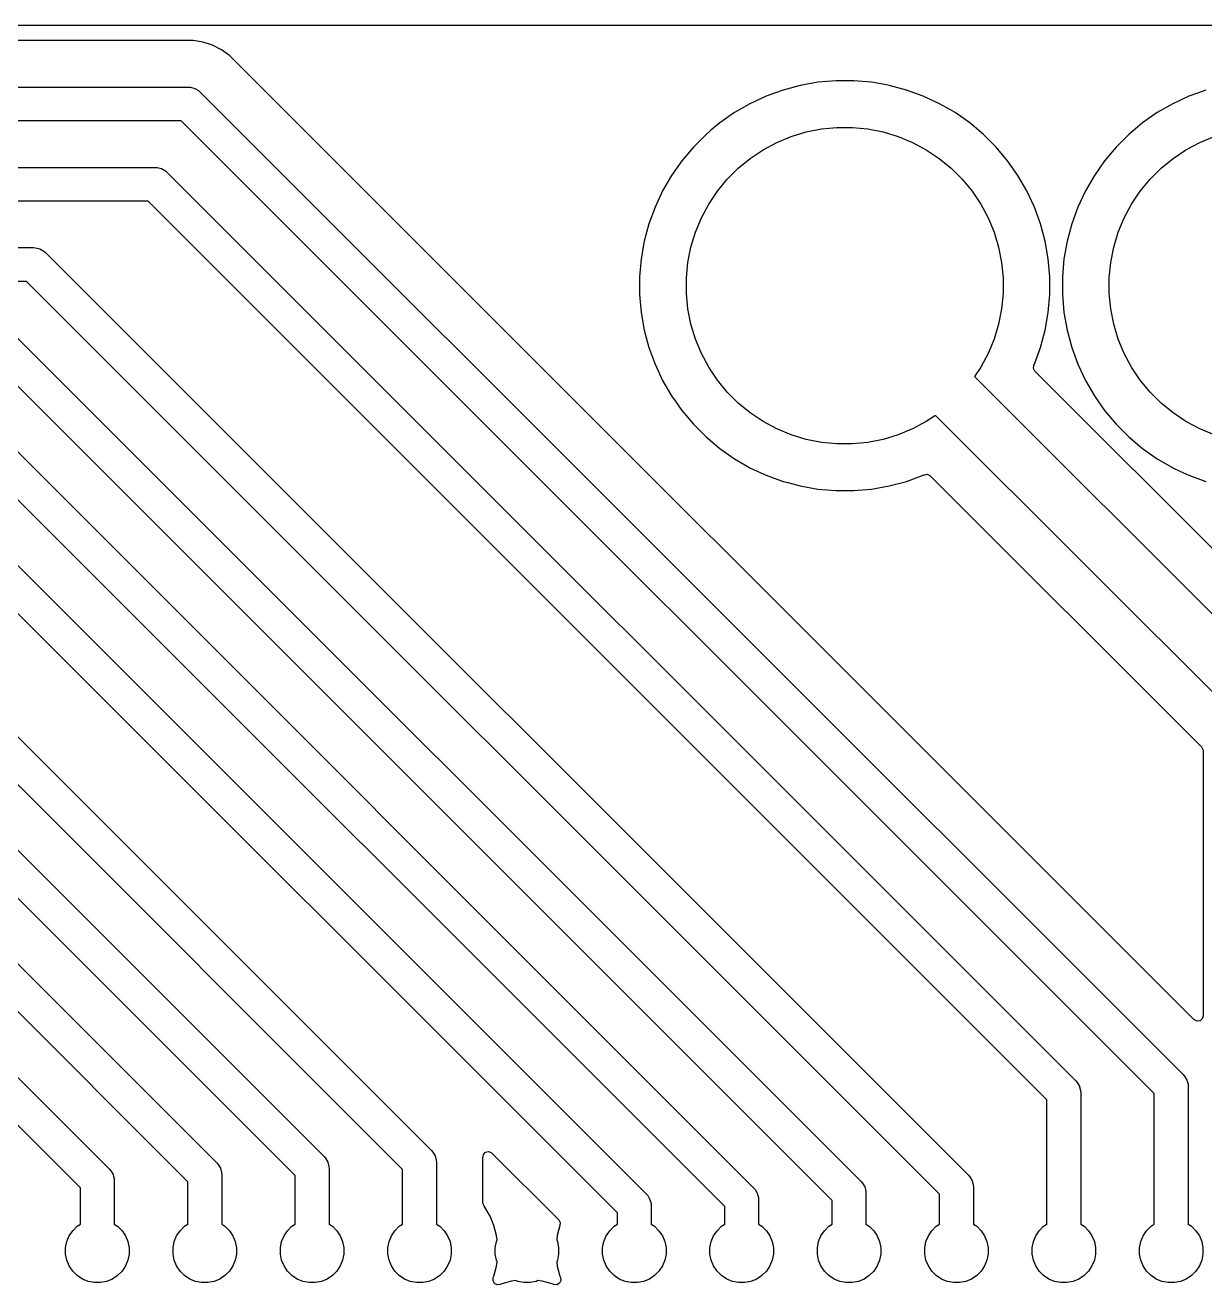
# Model space of a CAD drawing. Header units: millimetres. Extents: x 1 to 179, y 1 to 120.
# Drawn here: x 91.3 to 119.2, y 90.44 to 120.25 of the extents above; entities that cross this region are included whole.
import ezdxf

# ---------------------------------------------------------------- set-up
doc = ezdxf.new("R2010")
doc.units = ezdxf.units.MM
doc.layers.add('F.Cu', color=13, linetype='CONTINUOUS', true_color=0xc83434)

msp = doc.modelspace()

# ---------------------------------------------------------------- linework, layer by layer
at = {"layer": 'F.Cu', "linetype": 'CONTINUOUS'}
for p, q in [((0.6245, 120.2495), (179.3755, 120.2495)), ((95.271409, 119.886003), (35.367622, 119.886003)), ((95.271414, 119.886003), (95.271409, 119.886003)), ((95.504685, 119.849057), (95.271414, 119.886003)), ((95.729313, 119.77607), (95.504685, 119.849057)), ((95.939751, 119.668846), (95.729313, 119.77607)), ((96.130828, 119.530019), (95.939751, 119.668846)), ((118.944452, 96.716395), (96.130828, 119.530019)), ((110.467794, 118.936003), (110.045852, 118.899088)), ((110.467798, 118.936003), (110.467794, 118.936003)), ((110.891352, 118.936003), (110.467798, 118.936003)), ((110.891355, 118.936003), (110.891352, 118.936003)), ((111.313297, 118.899088), (110.891355, 118.936003)), ((35.24953, 118.785503), (95.153317, 118.785503)), ((95.153317, 118.785503), (95.205527, 118.782081)), ((95.205527, 118.782081), (95.306391, 118.755055)), ((95.306391, 118.755055), (95.396822, 118.702844)), ((95.396822, 118.702844), (95.43616, 118.668346)), ((95.43616, 118.668346), (118.685476, 95.41903)), ((109.020606, 118.643482), (108.821601, 118.57105)), ((109.219622, 118.715918), (109.020606, 118.643482)), ((109.628726, 118.825536), (109.219622, 118.715918)), ((109.628729, 118.825537), (109.628726, 118.825536)), ((109.628734, 118.825538), (109.628729, 118.825537)), ((109.628736, 118.825539), (109.628734, 118.825538)), ((109.628739, 118.825539), (109.628736, 118.825539)), ((110.045852, 118.899088), (109.628739, 118.825539)), ((111.671527, 118.835922), (111.313297, 118.899088)), ((111.730416, 118.825538), (111.671527, 118.835922)), ((111.730426, 118.825536), (111.730416, 118.825538)), ((112.139527, 118.715918), (111.730423, 118.825536)), ((111.730423, 118.825536), (111.730426, 118.825536)), ((112.139537, 118.715915), (112.139527, 118.715918)), ((112.139538, 118.715914), (112.139537, 118.715915)), ((112.537549, 118.57105), (112.139538, 118.715914)), ((119.020606, 118.643482), (118.821601, 118.57105)), ((119.219622, 118.715918), (119.020606, 118.643482)), ((108.437723, 118.392045), (108.070928, 118.180276)), ((108.437738, 118.392053), (108.437723, 118.392045)), ((108.821591, 118.571046), (108.437738, 118.392053)), ((108.821597, 118.571049), (108.821591, 118.571046)), ((108.821601, 118.57105), (108.821597, 118.571049)), ((112.537556, 118.571047), (112.537549, 118.57105)), ((112.537558, 118.571046), (112.537556, 118.571047)), ((112.921411, 118.392053), (112.537558, 118.571046)), ((112.921426, 118.392045), (112.921411, 118.392053)), ((113.179257, 118.243187), (112.921426, 118.392045)), ((118.437723, 118.392045), (118.070928, 118.180276)), ((118.437738, 118.392053), (118.437723, 118.392045)), ((118.821591, 118.571046), (118.437738, 118.392053)), ((118.821597, 118.571049), (118.821591, 118.571046)), ((118.821601, 118.57105), (118.821597, 118.571049)), ((108.070913, 118.180267), (107.723965, 117.93733)), ((108.070928, 118.180276), (108.070913, 118.180267)), ((113.28823, 118.180271), (113.179257, 118.243187)), ((113.635185, 117.937329), (113.28823, 118.180271)), ((118.070913, 118.180267), (117.723965, 117.93733)), ((118.070928, 118.180276), (118.070913, 118.180267)), ((94.987631, 117.985503), (35.415216, 117.985503)), ((118.002633, 94.970501), (94.987631, 117.985503)), ((107.499902, 117.74932), (107.399503, 117.665074)), ((107.723965, 117.93733), (107.499902, 117.74932)), ((109.768399, 117.72312), (110.129336, 117.794915)), ((110.129336, 117.794915), (110.495571, 117.830986)), ((110.495571, 117.830986), (110.863579, 117.830986)), ((110.863579, 117.830986), (111.229814, 117.794915)), ((111.229814, 117.794915), (111.590751, 117.72312)), ((113.959647, 117.665074), (113.635185, 117.937329)), ((117.499902, 117.74932), (117.399503, 117.665074)), ((117.723965, 117.93733), (117.499902, 117.74932)), ((107.399494, 117.665066), (107.100012, 117.365584)), ((107.3995, 117.665072), (107.399494, 117.665066)), ((107.399503, 117.665074), (107.3995, 117.665072)), ((108.75169, 117.301985), (109.076243, 117.475463)), ((109.076243, 117.475463), (109.416238, 117.616293)), ((109.416238, 117.616293), (109.768399, 117.72312)), ((111.590751, 117.72312), (111.942912, 117.616293)), ((111.942912, 117.616293), (112.282907, 117.475463)), ((112.282907, 117.475463), (112.60746, 117.301985)), ((114.259146, 117.365575), (113.959647, 117.665074)), ((117.399494, 117.665066), (117.100012, 117.365584)), ((117.3995, 117.665072), (117.399494, 117.665066)), ((117.399503, 117.665074), (117.3995, 117.665072)), ((118.75169, 117.301985), (119.076243, 117.475463)), ((119.076243, 117.475463), (119.416238, 117.616293)), ((107.100012, 117.365584), (106.827748, 117.041113)), ((108.445703, 117.097531), (108.75169, 117.301985)), ((112.60746, 117.301985), (112.913447, 117.097531)), ((114.531401, 117.041113), (114.259146, 117.365575)), ((117.100012, 117.365584), (116.827748, 117.041113)), ((118.445703, 117.097531), (118.75169, 117.301985)), ((36.036536, 116.885503), (94.366311, 116.885503)), ((94.366311, 116.885503), (94.418521, 116.882081)), ((94.418521, 116.882081), (94.519385, 116.855055)), ((94.519385, 116.855055), (94.609816, 116.802844)), ((106.827748, 117.041113), (106.584811, 116.694165)), ((107.901008, 116.603849), (108.161229, 116.86407)), ((108.161229, 116.86407), (108.445703, 117.097531)), ((112.913447, 117.097531), (113.197921, 116.86407)), ((113.197921, 116.86407), (113.458142, 116.603849)), ((114.774343, 116.694158), (114.531401, 117.041113)), ((116.827748, 117.041113), (116.584811, 116.694165)), ((117.901008, 116.603849), (118.161229, 116.86407)), ((118.161229, 116.86407), (118.445703, 117.097531)), ((94.609816, 116.802844), (94.649154, 116.768346)), ((94.649154, 116.768346), (116.145476, 95.272024)), ((106.584802, 116.69415), (106.373033, 116.327355)), ((106.584811, 116.694165), (106.584802, 116.69415)), ((107.667547, 116.319375), (107.901008, 116.603849)), ((113.458142, 116.603849), (113.691603, 116.319375)), ((114.98612, 116.327348), (114.774343, 116.694158)), ((116.584802, 116.69415), (116.373033, 116.327355)), ((116.584811, 116.694165), (116.584802, 116.69415)), ((117.667547, 116.319375), (117.901008, 116.603849)), ((106.373025, 116.32734), (106.194032, 115.943487)), ((106.373033, 116.327355), (106.373025, 116.32734)), ((107.463093, 116.013388), (107.667547, 116.319375)), ((113.691603, 116.319375), (113.896057, 116.013388)), ((115.165122, 115.943477), (114.98612, 116.327348)), ((116.373025, 116.32734), (116.194032, 115.943487)), ((116.373033, 116.327355), (116.373025, 116.32734)), ((117.463093, 116.013388), (117.667547, 116.319375)), ((94.200625, 116.085503), (36.202222, 116.085503)), ((115.462633, 94.823495), (94.200625, 116.085503)), ((107.289615, 115.688835), (107.463093, 116.013388)), ((113.896057, 116.013388), (114.069535, 115.688835)), ((117.289615, 115.688835), (117.463093, 116.013388)), ((106.194032, 115.943487), (106.04916, 115.545456)), ((107.148785, 115.34884), (107.289615, 115.688835)), ((114.069535, 115.688835), (114.210365, 115.34884)), ((115.309986, 115.545466), (115.165122, 115.943477)), ((116.194032, 115.943487), (116.04916, 115.545456)), ((117.148785, 115.34884), (117.289615, 115.688835)), ((106.04916, 115.545456), (105.939542, 115.136352)), ((115.41961, 115.136344), (115.309986, 115.545466)), ((116.04916, 115.545456), (115.939542, 115.136352)), ((105.939539, 115.136339), (105.86599, 114.719226)), ((105.939542, 115.136352), (105.939539, 115.136339)), ((107.041958, 114.996679), (107.148785, 115.34884)), ((114.210365, 115.34884), (114.317192, 114.996679)), ((115.49316, 114.719223), (115.41961, 115.136344)), ((115.939539, 115.136339), (115.86599, 114.719226)), ((115.939542, 115.136352), (115.939539, 115.136339)), ((117.041958, 114.996679), (117.148785, 115.34884)), ((36.823542, 114.985503), (91.489968, 114.985503)), ((91.489968, 114.985503), (91.542178, 114.982081)), ((91.542178, 114.982081), (91.643042, 114.955055)), ((91.643042, 114.955055), (91.733473, 114.902844)), ((91.733473, 114.902844), (91.772811, 114.868346)), ((91.772811, 114.868346), (113.605476, 93.035681)), ((106.970163, 114.635742), (107.041958, 114.996679)), ((114.317192, 114.996679), (114.388987, 114.635742)), ((116.970163, 114.635742), (117.041958, 114.996679)), ((105.86599, 114.719226), (105.829075, 114.297284)), ((106.934092, 114.269507), (106.970163, 114.635742)), ((114.388987, 114.635742), (114.425058, 114.269507)), ((115.530075, 114.29728), (115.49316, 114.719223)), ((115.86599, 114.719226), (115.829075, 114.297284)), ((116.934092, 114.269507), (116.970163, 114.635742)), ((91.324282, 114.185503), (36.989227, 114.185503)), ((112.922633, 92.587152), (91.324282, 114.185503)), ((105.829075, 114.297284), (105.829075, 113.873723)), ((106.934092, 113.901499), (106.934092, 114.269507)), ((114.425058, 114.269507), (114.425058, 113.901499)), ((115.530075, 113.873726), (115.530075, 114.29728)), ((115.829075, 114.297284), (115.829075, 113.873723)), ((116.934092, 113.901499), (116.934092, 114.269507)), ((105.829075, 113.873723), (105.86599, 113.451781)), ((106.970163, 113.535264), (106.934092, 113.901499)), ((114.425058, 113.901499), (114.388987, 113.535264)), ((115.49316, 113.451783), (115.530075, 113.873726)), ((115.829075, 113.873723), (115.86599, 113.451781)), ((116.970163, 113.535264), (116.934092, 113.901499)), ((105.86599, 113.451781), (105.939539, 113.034668)), ((107.041958, 113.174327), (106.970163, 113.535264)), ((114.388987, 113.535264), (114.317192, 113.174327)), ((115.41961, 113.034662), (115.49316, 113.451783)), ((115.86599, 113.451781), (115.939539, 113.034668)), ((117.041958, 113.174327), (116.970163, 113.535264)), ((90.985805, 112.968346), (111.065476, 92.888675)), ((105.939539, 113.034668), (105.939542, 113.034655)), ((105.939542, 113.034655), (106.04916, 112.625551)), ((107.148785, 112.822166), (107.041958, 113.174327)), ((114.317192, 113.174327), (114.210365, 112.822166)), ((115.309986, 112.62554), (115.41961, 113.034662)), ((115.939539, 113.034668), (115.939542, 113.034655)), ((115.939542, 113.034655), (116.04916, 112.625551)), ((117.148785, 112.822166), (117.041958, 113.174327)), ((107.289615, 112.482171), (107.148785, 112.822166)), ((114.210365, 112.822166), (114.069535, 112.482171)), ((117.289615, 112.482171), (117.148785, 112.822166)), ((106.04916, 112.625551), (106.049163, 112.625541)), ((106.049163, 112.625541), (106.049164, 112.62554)), ((106.049164, 112.62554), (106.194028, 112.227529)), ((107.463093, 112.157618), (107.289615, 112.482171)), ((114.069535, 112.482171), (113.896057, 112.157618)), ((115.165122, 112.227529), (115.309986, 112.62554)), ((116.04916, 112.625551), (116.049163, 112.625541)), ((116.049163, 112.625541), (116.049164, 112.62554)), ((116.049164, 112.62554), (116.194028, 112.227529)), ((117.463093, 112.157618), (117.289615, 112.482171)), ((110.382633, 92.440146), (90.537276, 112.285503)), ((106.194028, 112.227529), (106.194031, 112.227522)), ((106.194031, 112.227522), (106.194032, 112.22752)), ((106.194032, 112.22752), (106.373025, 111.843667)), ((107.667547, 111.851631), (107.463093, 112.157618)), ((113.896057, 112.157618), (113.748112, 111.936204)), ((115.144696, 112.123801), (115.14968, 112.193493)), ((115.178181, 112.062478), (115.144696, 112.123801)), ((115.14968, 112.193493), (115.153482, 112.202568)), ((115.153482, 112.202568), (115.165114, 112.227511)), ((115.165114, 112.227514), (115.165122, 112.227529)), ((115.165114, 112.227511), (115.165114, 112.227514)), ((116.194028, 112.227529), (116.194031, 112.227522)), ((116.194031, 112.227522), (116.194032, 112.22752)), ((116.194032, 112.22752), (116.373025, 111.843667)), ((117.667547, 111.851631), (117.463093, 112.157618)), ((106.373025, 111.843667), (106.373033, 111.843652)), ((106.373033, 111.843652), (106.584802, 111.476857)), ((107.901008, 111.567157), (107.667547, 111.851631)), ((113.748112, 111.936204), (121.366252, 104.318064)), ((121.520452, 105.720207), (115.178181, 112.062478)), ((116.373025, 111.843667), (116.373033, 111.843652)), ((116.373033, 111.843652), (116.584802, 111.476857)), ((117.901008, 111.567157), (117.667547, 111.851631)), ((106.584802, 111.476857), (106.584811, 111.476842)), ((106.584811, 111.476842), (106.665578, 111.361495)), ((108.161229, 111.306936), (107.901008, 111.567157)), ((116.584802, 111.476857), (116.584811, 111.476842)), ((116.584811, 111.476842), (116.665578, 111.361495)), ((118.161229, 111.306936), (117.901008, 111.567157)), ((106.665578, 111.361495), (106.827749, 111.129893)), ((108.445703, 111.073475), (108.161229, 111.306936)), ((116.665578, 111.361495), (116.827749, 111.129893)), ((118.445703, 111.073475), (118.161229, 111.306936)), ((90.198799, 111.068346), (108.525476, 92.741669)), ((106.827749, 111.129893), (107.100004, 110.805431)), ((108.75169, 110.869021), (108.445703, 111.073475)), ((112.828874, 111.016966), (112.60746, 110.869021)), ((120.256633, 103.589207), (112.828874, 111.016966)), ((116.827749, 111.129893), (117.100004, 110.805431)), ((118.75169, 110.869021), (118.445703, 111.073475)), ((107.100004, 110.805431), (107.399503, 110.505932)), ((109.076243, 110.695543), (108.75169, 110.869021)), ((109.416238, 110.554713), (109.076243, 110.695543)), ((112.282907, 110.695543), (111.942912, 110.554713)), ((112.60746, 110.869021), (112.282907, 110.695543)), ((117.100004, 110.805431), (117.399503, 110.505932)), ((119.076243, 110.695543), (118.75169, 110.869021)), ((119.416238, 110.554713), (119.076243, 110.695543)), ((107.842633, 92.29314), (89.75027, 110.385503)), ((107.399503, 110.505932), (107.723965, 110.233677)), ((109.768399, 110.447886), (109.416238, 110.554713)), ((110.129336, 110.376091), (109.768399, 110.447886)), ((110.495571, 110.34002), (110.129336, 110.376091)), ((110.863579, 110.34002), (110.495571, 110.34002)), ((111.229814, 110.376091), (110.863579, 110.34002)), ((111.590751, 110.447886), (111.229814, 110.376091)), ((111.942912, 110.554713), (111.590751, 110.447886)), ((117.399503, 110.505932), (117.723965, 110.233677)), ((107.723965, 110.233677), (108.07092, 109.990735)), ((108.07092, 109.990735), (108.414702, 109.792253)), ((117.723965, 110.233677), (118.07092, 109.990735)), ((118.07092, 109.990735), (118.414702, 109.792253)), ((108.414702, 109.792253), (108.437723, 109.778962)), ((108.437723, 109.778962), (108.437738, 109.778954)), ((108.437738, 109.778954), (108.608339, 109.699402)), ((108.608339, 109.699402), (108.821601, 109.599956)), ((118.414702, 109.792253), (118.437723, 109.778962)), ((118.437723, 109.778962), (118.437738, 109.778954)), ((118.437738, 109.778954), (118.608339, 109.699402)), ((118.608339, 109.699402), (118.821601, 109.599956)), ((108.821601, 109.599956), (109.219612, 109.455092)), ((109.219612, 109.455092), (109.219618, 109.455091)), ((109.219618, 109.455091), (109.219622, 109.455089)), ((109.219622, 109.455089), (109.331032, 109.425237)), ((109.331032, 109.425237), (109.628734, 109.345468)), ((111.730416, 109.345468), (112.139538, 109.455092)), ((112.139538, 109.455092), (112.537549, 109.599956)), ((112.537549, 109.599956), (112.537564, 109.599964)), ((112.537564, 109.599964), (112.537567, 109.599964)), ((112.537567, 109.599964), (112.550016, 109.60577)), ((112.550016, 109.60577), (112.562511, 109.611597)), ((112.562511, 109.611597), (112.631587, 109.622091)), ((112.631587, 109.622091), (112.695372, 109.593573)), ((112.695372, 109.593573), (112.7026, 109.586897)), ((112.7026, 109.586897), (119.119814, 103.169683)), ((118.821601, 109.599956), (119.219612, 109.455092)), ((89.411793, 109.168346), (105.985476, 92.594663)), ((109.628734, 109.345468), (110.045855, 109.271918)), ((110.045855, 109.271918), (110.467796, 109.235004)), ((110.467796, 109.235004), (110.467797, 109.235003)), ((110.467797, 109.235003), (110.467798, 109.235003)), ((110.467798, 109.235003), (110.891353, 109.235003)), ((110.891353, 109.235004), (111.313295, 109.271918)), ((110.891353, 109.235003), (110.891353, 109.235004)), ((111.313295, 109.271918), (111.730416, 109.345468)), ((105.302633, 92.146134), (88.963264, 108.485503)), ((87.260835, 107.268346), (100.905475, 93.623705)), ((100.222633, 93.175177), (86.812306, 106.585503)), ((86.473829, 105.368346), (98.365475, 93.476699)), ((97.682633, 93.028171), (86.0253, 104.685503)), ((85.686823, 103.468346), (95.825476, 93.329692)), ((119.119814, 103.169683), (119.153299, 103.10836)), ((119.153299, 103.10836), (119.156133, 103.082002)), ((119.156133, 103.082002), (119.156133, 96.804076)), ((95.142633, 92.881165), (85.238294, 102.785503)), ((84.899817, 101.568346), (93.285476, 93.182686)), ((92.602633, 92.734159), (84.451288, 100.885503)), ((118.95093, 96.710363), (118.944452, 96.716395)), ((119.014486, 96.681338), (118.95093, 96.710363)), ((119.083644, 96.691282), (119.014486, 96.681338)), ((119.136448, 96.737037), (119.083644, 96.691282)), ((119.156133, 96.804076), (119.136448, 96.737037)), ((118.685476, 95.41903), (118.719974, 95.379692)), ((116.145476, 95.272024), (116.179974, 95.232686)), ((116.179974, 95.232686), (116.232185, 95.142255)), ((116.232185, 95.142255), (116.236572, 95.125883)), ((116.236572, 95.125883), (116.259211, 95.041391)), ((118.719974, 95.379692), (118.772185, 95.289261)), ((118.772185, 95.289261), (118.777838, 95.268162)), ((118.777838, 95.268162), (118.799211, 95.188397)), ((118.799211, 95.188397), (118.802633, 95.136187)), ((118.802633, 95.136187), (118.802633, 91.880694)), ((115.462633, 91.880694), (115.462633, 94.823495)), ((116.259211, 95.041391), (116.262633, 94.989181)), ((116.262633, 94.989181), (116.262633, 91.880694)), ((118.002633, 91.880694), (118.002633, 94.970501)), ((100.905475, 93.623705), (100.939974, 93.584367)), ((102.186401, 93.578854), (102.254566, 93.594198)), ((102.254566, 93.594198), (102.320204, 93.570253)), ((95.825476, 93.329692), (95.859974, 93.290355)), ((98.365475, 93.476699), (98.399974, 93.437361)), ((98.399974, 93.437361), (98.452185, 93.346929)), ((98.452185, 93.346929), (98.479211, 93.246066)), ((100.939974, 93.584367), (100.992185, 93.493935)), ((100.992185, 93.493935), (101.019211, 93.393072)), ((101.019211, 93.393072), (101.022633, 93.340862)), ((101.022633, 93.340862), (101.022633, 91.880694)), ((102.122994, 93.460716), (102.123133, 93.461378)), ((102.123133, 93.458952), (102.122994, 93.460716)), ((102.123133, 93.461378), (102.123133, 93.463826)), ((102.123133, 93.463826), (102.123647, 93.463826)), ((102.123133, 92.378456), (102.123133, 93.458952)), ((102.123647, 93.463826), (102.137353, 93.529094)), ((102.137353, 93.529094), (102.186401, 93.578854)), ((102.320204, 93.570253), (102.334292, 93.558134)), ((102.334292, 93.558134), (103.915463, 91.976963)), ((93.285476, 93.182686), (93.319974, 93.143349)), ((93.319974, 93.143349), (93.372185, 93.052918)), ((93.372185, 93.052918), (93.38493, 93.005353)), ((93.38493, 93.005353), (93.399211, 92.952054)), ((95.859974, 93.290355), (95.912185, 93.199923)), ((95.912185, 93.199923), (95.939211, 93.09906)), ((95.939211, 93.09906), (95.942633, 93.04685)), ((95.942633, 93.04685), (95.942633, 91.880694)), ((97.682633, 91.880694), (97.682633, 93.028171)), ((98.479211, 93.246066), (98.482633, 93.193856)), ((98.482633, 93.193856), (98.482633, 91.880694)), ((100.222633, 91.880694), (100.222633, 93.175177)), ((113.605476, 93.035681), (113.639974, 92.996343)), ((113.639974, 92.996343), (113.692185, 92.905912)), ((92.602633, 91.880694), (92.602633, 92.734159)), ((93.399211, 92.952054), (93.402633, 92.899844)), ((93.402633, 92.899844), (93.402633, 91.880694)), ((95.142633, 91.880694), (95.142633, 92.881165)), ((108.525476, 92.741669), (108.559974, 92.702331)), ((108.559974, 92.702331), (108.612185, 92.6119)), ((111.065476, 92.888675), (111.099974, 92.849337)), ((111.099974, 92.849337), (111.152185, 92.758906)), ((111.152185, 92.758906), (111.160062, 92.729509)), ((111.160062, 92.729509), (111.179211, 92.658042)), ((113.692185, 92.905912), (113.700062, 92.876515)), ((113.700062, 92.876515), (113.719211, 92.805048)), ((113.719211, 92.805048), (113.722633, 92.752838)), ((113.722633, 92.752838), (113.722633, 91.880694)), ((105.985476, 92.594663), (106.019974, 92.555325)), ((106.019974, 92.555325), (106.072185, 92.464893)), ((106.072185, 92.464893), (106.099211, 92.36403)), ((108.612185, 92.6119), (108.620062, 92.582503)), ((108.620062, 92.582503), (108.639211, 92.511036)), ((108.639211, 92.511036), (108.642633, 92.458826)), ((108.642633, 92.458826), (108.642633, 91.880694)), ((110.382633, 91.880694), (110.382633, 92.440146)), ((111.179211, 92.658042), (111.182633, 92.605832)), ((111.182633, 92.605832), (111.182633, 91.880694)), ((112.922633, 91.880694), (112.922633, 92.587152)), ((102.123563, 92.36814), (102.123133, 92.378456)), ((102.148757, 92.30297), (102.123563, 92.36814)), ((102.167901, 92.27802), (102.148757, 92.30297)), ((102.167902, 92.278019), (102.167901, 92.27802)), ((102.289452, 92.067487), (102.167902, 92.278019)), ((105.302633, 91.880694), (105.302633, 92.146134)), ((106.099211, 92.36403), (106.102633, 92.31182)), ((106.102633, 92.31182), (106.102633, 91.880694)), ((107.842633, 91.880694), (107.842633, 92.29314)), ((92.419783, 91.723836), (92.5243, 91.828353)), ((92.5243, 91.828353), (92.602633, 91.880694)), ((93.402633, 91.880694), (93.480966, 91.828353)), ((93.480966, 91.828353), (93.585483, 91.723836)), ((94.959783, 91.723836), (95.0643, 91.828353)), ((95.0643, 91.828353), (95.142633, 91.880694)), ((95.942633, 91.880694), (96.020966, 91.828353)), ((96.020966, 91.828353), (96.125483, 91.723836)), ((97.499783, 91.723836), (97.6043, 91.828353)), ((97.6043, 91.828353), (97.682633, 91.880694)), ((98.482633, 91.880694), (98.560966, 91.828353)), ((98.560966, 91.828353), (98.665483, 91.723836)), ((100.039783, 91.723836), (100.1443, 91.828353)), ((100.1443, 91.828353), (100.222633, 91.880694)), ((101.022633, 91.880694), (101.100966, 91.828353)), ((101.100966, 91.828353), (101.205483, 91.723836)), ((102.382483, 91.842891), (102.289452, 92.067487)), ((102.445402, 91.608074), (102.382483, 91.842891)), ((103.942783, 91.842895), (103.879863, 91.608073)), ((103.915463, 91.976963), (103.948948, 91.91564)), ((103.94292, 91.843295), (103.942783, 91.842895)), ((103.943964, 91.845948), (103.94292, 91.843295)), ((103.944002, 91.846483), (103.943964, 91.845948)), ((103.944085, 91.846726), (103.944002, 91.846483)), ((103.948948, 91.91564), (103.944021, 91.846748)), ((103.944021, 91.846748), (103.944085, 91.846726)), ((105.119783, 91.723836), (105.2243, 91.828353)), ((105.2243, 91.828353), (105.302633, 91.880694)), ((106.102633, 91.880694), (106.180966, 91.828353)), ((106.180966, 91.828353), (106.285483, 91.723836)), ((107.659783, 91.723836), (107.7643, 91.828353)), ((107.7643, 91.828353), (107.842633, 91.880694)), ((108.642633, 91.880694), (108.720966, 91.828353)), ((108.720966, 91.828353), (108.825483, 91.723836)), ((110.199783, 91.723836), (110.3043, 91.828353)), ((110.3043, 91.828353), (110.382633, 91.880694)), ((111.182633, 91.880694), (111.260966, 91.828353)), ((111.260966, 91.828353), (111.365483, 91.723836)), ((112.739783, 91.723836), (112.8443, 91.828353)), ((112.8443, 91.828353), (112.922633, 91.880694)), ((113.722633, 91.880694), (113.800966, 91.828353)), ((113.800966, 91.828353), (113.905483, 91.723836)), ((115.279783, 91.723836), (115.3843, 91.828353)), ((115.3843, 91.828353), (115.462633, 91.880694)), ((116.262633, 91.880694), (116.340966, 91.828353)), ((116.340966, 91.828353), (116.445483, 91.723836)), ((117.819783, 91.723836), (117.9243, 91.828353)), ((117.9243, 91.828353), (118.002633, 91.880694)), ((118.802633, 91.880694), (118.880966, 91.828353)), ((118.880966, 91.828353), (118.985483, 91.723836)), ((92.2811, 91.464378), (92.337664, 91.600936)), ((92.337664, 91.600936), (92.419783, 91.723836)), ((93.585483, 91.723836), (93.667602, 91.600936)), ((93.667602, 91.600936), (93.724166, 91.464378)), ((94.8211, 91.464378), (94.877664, 91.600936)), ((94.877664, 91.600936), (94.959783, 91.723836)), ((96.125483, 91.723836), (96.207602, 91.600936)), ((96.207602, 91.600936), (96.264166, 91.464378)), ((97.3611, 91.464378), (97.417664, 91.600936)), ((97.417664, 91.600936), (97.499783, 91.723836)), ((98.665483, 91.723836), (98.747602, 91.600936)), ((98.747602, 91.600936), (98.804166, 91.464378)), ((99.9011, 91.464378), (99.957664, 91.600936)), ((99.957664, 91.600936), (100.039783, 91.723836)), ((101.205483, 91.723836), (101.287602, 91.600936)), ((101.287602, 91.600936), (101.344166, 91.464378)), ((102.4411, 91.464378), (102.458719, 91.506916)), ((102.458719, 91.506916), (102.445402, 91.608074)), ((103.879863, 91.608073), (103.866545, 91.506918)), ((103.866545, 91.506918), (103.884166, 91.464378)), ((104.9811, 91.464378), (105.037664, 91.600936)), ((105.037664, 91.600936), (105.119783, 91.723836)), ((106.285483, 91.723836), (106.367602, 91.600936)), ((106.367602, 91.600936), (106.424166, 91.464378)), ((107.5211, 91.464378), (107.577664, 91.600936)), ((107.577664, 91.600936), (107.659783, 91.723836)), ((108.825483, 91.723836), (108.907602, 91.600936)), ((108.907602, 91.600936), (108.964166, 91.464378)), ((110.0611, 91.464378), (110.117664, 91.600936)), ((110.117664, 91.600936), (110.199783, 91.723836)), ((111.365483, 91.723836), (111.447602, 91.600936)), ((111.447602, 91.600936), (111.504166, 91.464378)), ((112.6011, 91.464378), (112.657664, 91.600936)), ((112.657664, 91.600936), (112.739783, 91.723836)), ((113.905483, 91.723836), (113.987602, 91.600936)), ((113.987602, 91.600936), (114.044166, 91.464378)), ((115.1411, 91.464378), (115.197664, 91.600936)), ((115.197664, 91.600936), (115.279783, 91.723836)), ((116.445483, 91.723836), (116.527602, 91.600936)), ((116.527602, 91.600936), (116.584166, 91.464378)), ((117.6811, 91.464378), (117.737664, 91.600936)), ((117.737664, 91.600936), (117.819783, 91.723836)), ((118.985483, 91.723836), (119.067602, 91.600936)), ((119.067602, 91.600936), (119.124166, 91.464378)), ((92.252264, 91.319408), (92.2811, 91.464378)), ((92.252264, 91.171598), (92.252264, 91.319408)), ((93.724166, 91.464378), (93.753002, 91.319408)), ((93.753002, 91.319408), (93.753002, 91.171598)), ((94.792264, 91.319408), (94.8211, 91.464378)), ((94.792264, 91.171598), (94.792264, 91.319408)), ((96.264166, 91.464378), (96.293002, 91.319408)), ((96.293002, 91.319408), (96.293002, 91.171598)), ((97.332264, 91.319408), (97.3611, 91.464378)), ((97.332264, 91.171598), (97.332264, 91.319408)), ((98.804166, 91.464378), (98.833002, 91.319408)), ((98.833002, 91.319408), (98.833002, 91.171598)), ((99.872264, 91.319408), (99.9011, 91.464378)), ((99.872264, 91.171598), (99.872264, 91.319408)), ((101.344166, 91.464378), (101.373002, 91.319408)), ((101.373002, 91.319408), (101.373002, 91.171598)), ((102.412264, 91.319408), (102.4411, 91.464378)), ((102.412264, 91.171598), (102.412264, 91.319408)), ((103.884166, 91.464378), (103.913002, 91.319408)), ((103.913002, 91.319408), (103.913002, 91.171598)), ((104.952264, 91.319408), (104.9811, 91.464378)), ((104.952264, 91.171598), (104.952264, 91.319408)), ((106.424166, 91.464378), (106.453002, 91.319408)), ((106.453002, 91.319408), (106.453002, 91.171598)), ((107.492264, 91.319408), (107.5211, 91.464378)), ((107.492264, 91.171598), (107.492264, 91.319408)), ((108.964166, 91.464378), (108.993002, 91.319408)), ((108.993002, 91.319408), (108.993002, 91.171598)), ((110.032264, 91.319408), (110.0611, 91.464378)), ((110.032264, 91.171598), (110.032264, 91.319408)), ((111.504166, 91.464378), (111.533002, 91.319408)), ((111.533002, 91.319408), (111.533002, 91.171598)), ((112.572264, 91.319408), (112.6011, 91.464378)), ((112.572264, 91.171598), (112.572264, 91.319408)), ((114.044166, 91.464378), (114.073002, 91.319408)), ((114.073002, 91.319408), (114.073002, 91.171598)), ((115.112264, 91.319408), (115.1411, 91.464378)), ((115.112264, 91.171598), (115.112264, 91.319408)), ((116.584166, 91.464378), (116.613002, 91.319408)), ((116.613002, 91.319408), (116.613002, 91.171598)), ((117.652264, 91.319408), (117.6811, 91.464378)), ((117.652264, 91.171598), (117.652264, 91.319408)), ((119.124166, 91.464378), (119.153002, 91.319408)), ((119.153002, 91.319408), (119.153002, 91.171598)), ((92.2811, 91.026628), (92.252264, 91.171598)), ((92.337664, 90.89007), (92.2811, 91.026628)), ((93.724166, 91.026628), (93.667602, 90.89007)), ((93.753002, 91.171598), (93.724166, 91.026628)), ((94.8211, 91.026628), (94.792264, 91.171598)), ((94.877664, 90.89007), (94.8211, 91.026628)), ((96.264166, 91.026628), (96.207602, 90.89007)), ((96.293002, 91.171598), (96.264166, 91.026628)), ((97.3611, 91.026628), (97.332264, 91.171598)), ((97.417664, 90.89007), (97.3611, 91.026628)), ((98.804166, 91.026628), (98.747602, 90.89007)), ((98.833002, 91.171598), (98.804166, 91.026628)), ((99.9011, 91.026628), (99.872264, 91.171598)), ((99.957664, 90.89007), (99.9011, 91.026628)), ((101.344166, 91.026628), (101.287602, 90.89007)), ((101.373002, 91.171598), (101.344166, 91.026628)), ((102.4411, 91.026628), (102.412264, 91.171598)), ((102.458719, 90.984091), (102.4411, 91.026628)), ((102.445402, 90.882932), (102.458719, 90.984091)), ((103.884166, 91.026628), (103.866545, 90.98409)), ((103.866545, 90.98409), (103.879863, 90.882934)), ((103.913002, 91.171598), (103.884166, 91.026628)), ((104.9811, 91.026628), (104.952264, 91.171598)), ((105.037664, 90.89007), (104.9811, 91.026628)), ((106.424166, 91.026628), (106.367602, 90.89007)), ((106.453002, 91.171598), (106.424166, 91.026628)), ((107.5211, 91.026628), (107.492264, 91.171598)), ((107.577664, 90.89007), (107.5211, 91.026628)), ((108.964166, 91.026628), (108.907602, 90.89007)), ((108.993002, 91.171598), (108.964166, 91.026628)), ((110.0611, 91.026628), (110.032264, 91.171598)), ((110.117664, 90.89007), (110.0611, 91.026628)), ((111.504166, 91.026628), (111.447602, 90.89007)), ((111.533002, 91.171598), (111.504166, 91.026628)), ((112.6011, 91.026628), (112.572264, 91.171598)), ((112.657664, 90.89007), (112.6011, 91.026628)), ((114.044166, 91.026628), (113.987602, 90.89007)), ((114.073002, 91.171598), (114.044166, 91.026628)), ((115.1411, 91.026628), (115.112264, 91.171598)), ((115.197664, 90.89007), (115.1411, 91.026628)), ((116.584166, 91.026628), (116.527602, 90.89007)), ((116.613002, 91.171598), (116.584166, 91.026628)), ((117.6811, 91.026628), (117.652264, 91.171598)), ((117.737664, 90.89007), (117.6811, 91.026628)), ((119.124166, 91.026628), (119.067602, 90.89007)), ((119.153002, 91.171598), (119.124166, 91.026628)), ((92.419783, 90.76717), (92.337664, 90.89007)), ((92.5243, 90.662653), (92.419783, 90.76717)), ((92.6472, 90.580534), (92.5243, 90.662653)), ((93.480966, 90.662653), (93.358066, 90.580534)), ((93.585483, 90.76717), (93.480966, 90.662653)), ((93.667602, 90.89007), (93.585483, 90.76717)), ((94.959783, 90.76717), (94.877664, 90.89007)), ((95.0643, 90.662653), (94.959783, 90.76717)), ((95.1872, 90.580534), (95.0643, 90.662653)), ((96.020966, 90.662653), (95.898066, 90.580534)), ((96.125483, 90.76717), (96.020966, 90.662653)), ((96.207602, 90.89007), (96.125483, 90.76717)), ((97.499783, 90.76717), (97.417664, 90.89007)), ((97.6043, 90.662653), (97.499783, 90.76717)), ((97.7272, 90.580534), (97.6043, 90.662653)), ((98.560966, 90.662653), (98.438066, 90.580534)), ((98.665483, 90.76717), (98.560966, 90.662653)), ((98.747602, 90.89007), (98.665483, 90.76717)), ((100.039783, 90.76717), (99.957664, 90.89007)), ((100.1443, 90.662653), (100.039783, 90.76717)), ((100.2672, 90.580534), (100.1443, 90.662653)), ((101.100966, 90.662653), (100.978066, 90.580534)), ((101.205483, 90.76717), (101.100966, 90.662653)), ((101.287602, 90.89007), (101.205483, 90.76717)), ((102.364717, 90.604403), (102.367798, 90.612665)), ((102.367798, 90.612665), (102.382483, 90.648115)), ((102.382483, 90.648115), (102.445402, 90.882932)), ((103.879863, 90.882934), (103.942782, 90.648117)), ((103.942782, 90.648117), (103.957455, 90.612694)), ((103.957455, 90.612694), (103.964924, 90.543225)), ((105.119783, 90.76717), (105.037664, 90.89007)), ((105.2243, 90.662653), (105.119783, 90.76717)), ((105.3472, 90.580534), (105.2243, 90.662653)), ((106.180966, 90.662653), (106.058066, 90.580534)), ((106.285483, 90.76717), (106.180966, 90.662653)), ((106.367602, 90.89007), (106.285483, 90.76717)), ((107.659783, 90.76717), (107.577664, 90.89007)), ((107.7643, 90.662653), (107.659783, 90.76717)), ((107.8872, 90.580534), (107.7643, 90.662653)), ((108.720966, 90.662653), (108.598066, 90.580534)), ((108.825483, 90.76717), (108.720966, 90.662653)), ((108.907602, 90.89007), (108.825483, 90.76717)), ((110.199783, 90.76717), (110.117664, 90.89007)), ((110.3043, 90.662653), (110.199783, 90.76717)), ((110.4272, 90.580534), (110.3043, 90.662653)), ((111.260966, 90.662653), (111.138066, 90.580534)), ((111.365483, 90.76717), (111.260966, 90.662653)), ((111.447602, 90.89007), (111.365483, 90.76717)), ((112.739783, 90.76717), (112.657664, 90.89007)), ((112.8443, 90.662653), (112.739783, 90.76717)), ((112.9672, 90.580534), (112.8443, 90.662653)), ((113.800966, 90.662653), (113.678066, 90.580534)), ((113.905483, 90.76717), (113.800966, 90.662653)), ((113.987602, 90.89007), (113.905483, 90.76717)), ((115.279783, 90.76717), (115.197664, 90.89007)), ((115.3843, 90.662653), (115.279783, 90.76717)), ((115.5072, 90.580534), (115.3843, 90.662653)), ((116.340966, 90.662653), (116.218066, 90.580534)), ((116.445483, 90.76717), (116.340966, 90.662653)), ((116.527602, 90.89007), (116.445483, 90.76717)), ((117.819783, 90.76717), (117.737664, 90.89007)), ((117.9243, 90.662653), (117.819783, 90.76717)), ((118.0472, 90.580534), (117.9243, 90.662653)), ((118.880966, 90.662653), (118.758066, 90.580534)), ((118.985483, 90.76717), (118.880966, 90.662653)), ((119.067602, 90.89007), (118.985483, 90.76717)), ((92.783758, 90.52397), (92.6472, 90.580534)), ((92.928728, 90.495134), (92.783758, 90.52397)), ((93.076538, 90.495134), (92.928728, 90.495134)), ((93.221508, 90.52397), (93.076538, 90.495134)), ((93.358066, 90.580534), (93.221508, 90.52397)), ((95.323758, 90.52397), (95.1872, 90.580534)), ((95.468728, 90.495134), (95.323758, 90.52397)), ((95.616538, 90.495134), (95.468728, 90.495134)), ((95.761508, 90.52397), (95.616538, 90.495134)), ((95.898066, 90.580534), (95.761508, 90.52397)), ((97.863758, 90.52397), (97.7272, 90.580534)), ((98.008728, 90.495134), (97.863758, 90.52397)), ((98.156538, 90.495134), (98.008728, 90.495134)), ((98.301508, 90.52397), (98.156538, 90.495134)), ((98.438066, 90.580534), (98.301508, 90.52397)), ((100.403758, 90.52397), (100.2672, 90.580534)), ((100.548728, 90.495134), (100.403758, 90.52397)), ((100.696538, 90.495134), (100.548728, 90.495134)), ((100.841508, 90.52397), (100.696538, 90.495134)), ((100.978066, 90.580534), (100.841508, 90.52397)), ((102.362222, 90.534577), (102.364717, 90.604403)), ((102.397874, 90.474488), (102.362222, 90.534577)), ((102.460353, 90.443212), (102.397874, 90.474488)), ((102.529821, 90.45068), (102.460353, 90.443212)), ((102.545329, 90.457104), (102.529821, 90.45068)), ((102.565249, 90.465355), (102.545329, 90.457104)), ((102.800063, 90.528273), (102.565249, 90.465355)), ((102.901218, 90.541591), (102.800063, 90.528273)), ((102.943758, 90.52397), (102.901218, 90.541591)), ((103.088728, 90.495134), (102.943758, 90.52397)), ((103.236538, 90.495134), (103.088728, 90.495134)), ((103.381508, 90.52397), (103.236538, 90.495134)), ((103.424046, 90.541591), (103.381508, 90.52397)), ((103.525202, 90.528273), (103.424046, 90.541591)), ((103.760019, 90.465354), (103.525202, 90.528273)), ((103.795442, 90.450681), (103.760019, 90.465354)), ((103.803734, 90.447588), (103.795442, 90.450681)), ((103.87356, 90.445094), (103.803734, 90.447588)), ((103.933649, 90.480746), (103.87356, 90.445094)), ((103.964924, 90.543225), (103.933649, 90.480746)), ((105.483758, 90.52397), (105.3472, 90.580534)), ((105.628728, 90.495134), (105.483758, 90.52397)), ((105.776538, 90.495134), (105.628728, 90.495134)), ((105.921508, 90.52397), (105.776538, 90.495134)), ((106.058066, 90.580534), (105.921508, 90.52397)), ((108.023758, 90.52397), (107.8872, 90.580534)), ((108.168728, 90.495134), (108.023758, 90.52397)), ((108.316538, 90.495134), (108.168728, 90.495134)), ((108.461508, 90.52397), (108.316538, 90.495134)), ((108.598066, 90.580534), (108.461508, 90.52397)), ((110.563758, 90.52397), (110.4272, 90.580534)), ((110.708728, 90.495134), (110.563758, 90.52397)), ((110.856538, 90.495134), (110.708728, 90.495134)), ((111.001508, 90.52397), (110.856538, 90.495134)), ((111.138066, 90.580534), (111.001508, 90.52397)), ((113.103758, 90.52397), (112.9672, 90.580534)), ((113.248728, 90.495134), (113.103758, 90.52397)), ((113.396538, 90.495134), (113.248728, 90.495134)), ((113.541508, 90.52397), (113.396538, 90.495134)), ((113.678066, 90.580534), (113.541508, 90.52397)), ((115.643758, 90.52397), (115.5072, 90.580534)), ((115.788728, 90.495134), (115.643758, 90.52397)), ((115.936538, 90.495134), (115.788728, 90.495134)), ((116.081508, 90.52397), (115.936538, 90.495134)), ((116.218066, 90.580534), (116.081508, 90.52397)), ((118.183758, 90.52397), (118.0472, 90.580534)), ((118.328728, 90.495134), (118.183758, 90.52397)), ((118.476538, 90.495134), (118.328728, 90.495134)), ((118.621508, 90.52397), (118.476538, 90.495134)), ((118.758066, 90.580534), (118.621508, 90.52397))]:
    msp.add_line(p, q, dxfattribs=at)

doc.saveas('drawing.dxf')
